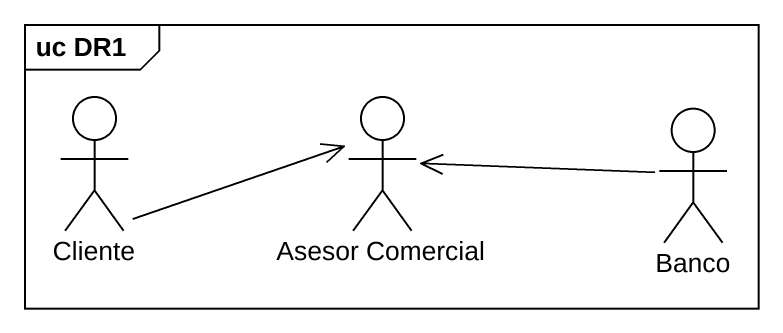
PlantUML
@startuml
mainframe uc DR1
actor Cliente
actor "Asesor Comercial" as Asesor_Comercial
actor Banco
Cliente -right-> Asesor_Comercial
Banco -left-> Asesor_Comercial
@enduml
